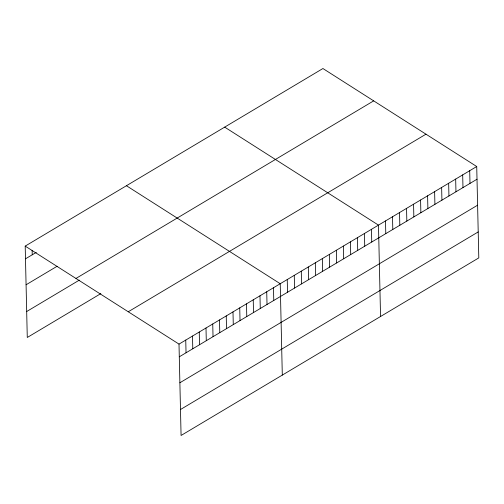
<?xml version="1.0" encoding="UTF-8"?>
<svg xmlns="http://www.w3.org/2000/svg" width="504" height="504" viewBox="0 0 504 504"><rect width="100%" height="100%" fill="white"/><g stroke="black" fill="none" stroke-linecap="round" stroke-linejoin="round"><path stroke-width="0.76" d="M25.2 246.109L322.925 68.525L476.727 166.522L478.8 257.891L181.075 435.475L179.002 344.106L25.2 246.109L27.273 337.478L100.832 293.605M25.49 258.817L36.288 252.378M26.076 284.779L57.122 266.257M75.953 278.447L373.678 100.863M26.687 311.522L79.323 280.123M128.249 311.768L425.974 134.177M179.002 344.106L476.727 166.522M179.292 356.813L477.017 179.222M179.878 382.769L477.603 205.185M180.489 409.519L478.208 231.928M224.677 127.128L378.479 225.124L380.551 316.493M126.428 185.73L280.23 283.727L282.303 375.096M469.709 170.705L469.999 183.412M462.691 174.888L462.981 187.595M455.673 179.078L455.962 191.785M448.654 183.261L448.944 195.968M441.636 187.45L441.926 200.157M434.618 191.633L434.908 204.341M427.6 195.823L427.89 208.524M420.582 200.006L420.871 212.713M413.564 204.196L413.853 216.896M406.552 208.379L406.835 221.086M399.533 212.568L399.817 225.269M392.515 216.752L392.799 229.459M385.497 220.935L385.787 233.642M371.461 229.307L371.75 242.014M364.442 233.497L364.732 246.198M357.424 237.68L357.714 250.387M350.406 241.87L350.696 254.57M343.388 246.053L343.678 258.76M336.37 250.242L336.659 262.943M329.351 254.426L329.641 267.133M322.333 258.609L322.623 271.316M315.315 262.798L315.605 275.505M308.297 266.981L308.587 279.688M301.285 271.171L301.568 283.872M294.267 275.354L294.55 288.061M287.248 279.544L287.532 292.244M273.483 287.752L273.767 300.46M266.729 291.778L267.019 304.485M259.982 295.804L260.272 308.511M253.235 299.83L253.525 312.537M246.488 303.855L246.777 316.562M239.74 307.881L240.024 320.582M232.993 311.907L233.276 324.608M226.239 315.932L226.529 328.633M219.492 319.958L219.782 332.659M212.745 323.978L213.034 336.685M205.997 328.003L206.287 340.71M199.25 332.029L199.534 344.736M192.496 336.055L192.786 348.762M185.749 340.08L186.039 352.787M32.136 250.305L32.237 254.791"/></g></svg>
